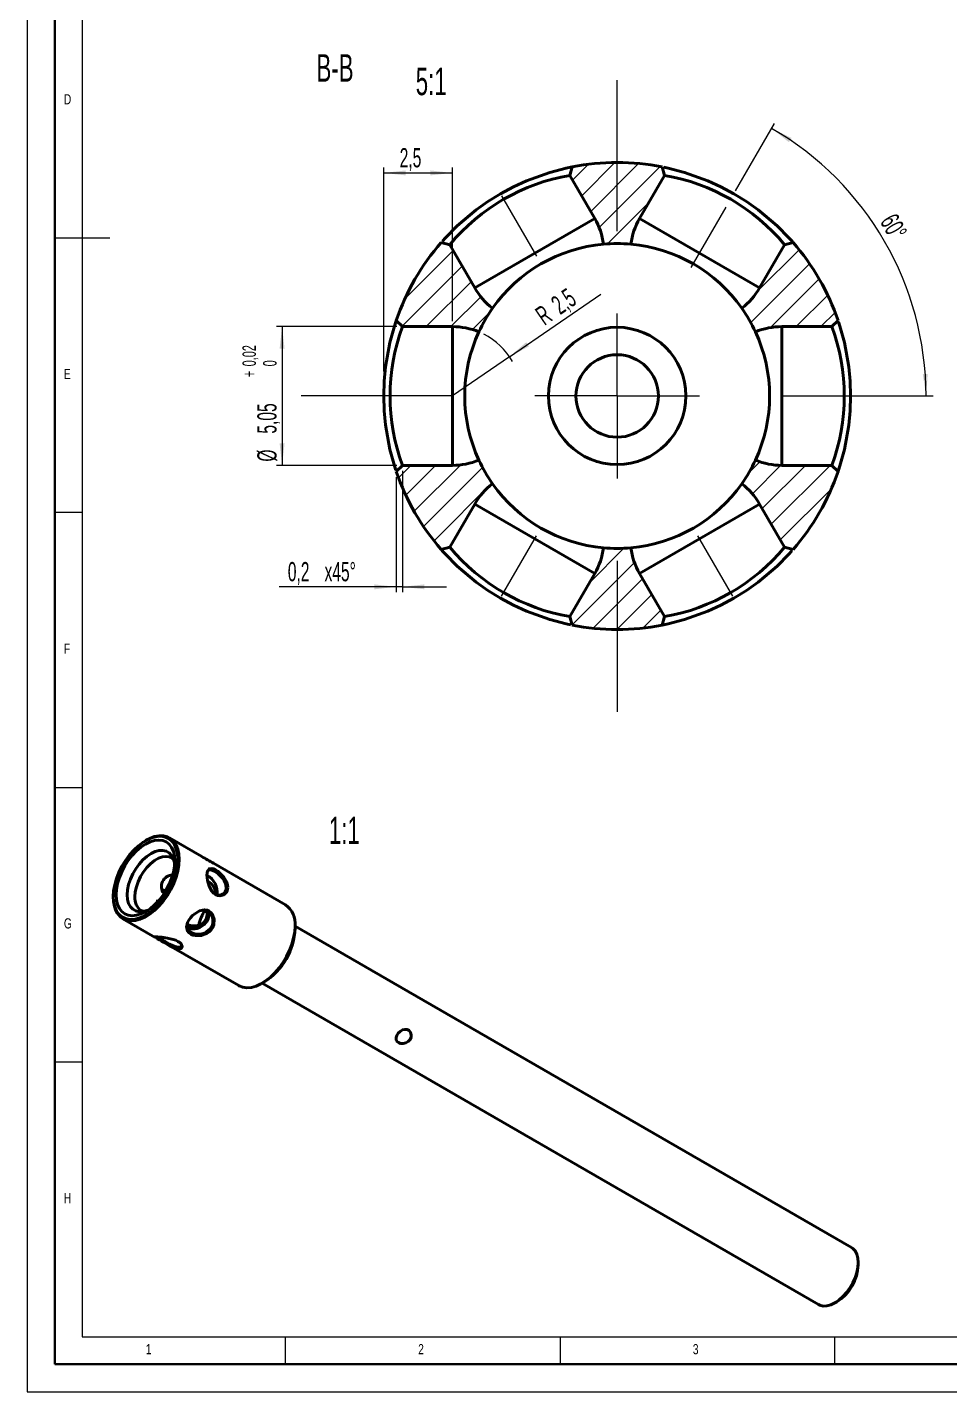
# Model space of a CAD drawing. Header units: millimetres. Extents: x 0 to 594, y 0 to 979.
# Drawn here: x 0 to 167.9, y 0 to 248.3 of the extents above; entities that cross this region are included whole.
import ezdxf

# ---------------------------------------------------------------- set-up
doc = ezdxf.new("R2010")
doc.units = ezdxf.units.MM
doc.linetypes.add('CENTERX2', pattern=[20.319999999999997, 12.7, -2.54, 2.54, -2.54])
doc.styles.add('SLDTEXTSTYLE0', font='TXT', dxfattribs={"width": 0.605})
doc.styles.add('SLDTEXTSTYLE2', font='TXT', dxfattribs={"width": 0.75})
doc.dimstyles.new('SLDDIMSTYLE10', dxfattribs={"dimtxt": 3.5, "dimasz": 4, "dimexe": 0, "dimexo": 0.0625, "dimgap": 0.875, "dimtad": 1, "dimdec": 4, "dimlfac": 0.2, "dimzin": 12, "dimdsep": 46, "dimtxsty": 'SLDTEXTSTYLE0', "dimsah": 1, "dimcen": 0.09, "dimazin": 0, "dimtfac": 1, "dimtofl": 0, "dimtmove": 0, "dimatfit": 3, "dimfxl": 1, "dimfrac": 2, "dimtolj": 1, "dimtzin": 12, "dimarcsym": 0})
doc.dimstyles.new('SLDDIMSTYLE11', dxfattribs={"dimtxt": 3.5, "dimasz": 4, "dimexe": 0, "dimexo": 0.0625, "dimgap": 0.875, "dimtad": 1, "dimlfac": 0.2, "dimrnd": 1e-09, "dimzin": 12, "dimdsep": 46, "dimtxsty": 'SLDTEXTSTYLE0', "dimsah": 1, "dimcen": 0.09, "dimadec": 0, "dimazin": 0, "dimtol": 1, "dimtp": 0.02, "dimtfac": 1, "dimtofl": 0, "dimtmove": 0, "dimatfit": 3, "dimfxl": 1, "dimfrac": 2, "dimtolj": 1, "dimarcsym": 0})
doc.dimstyles.new('SLDDIMSTYLE12', dxfattribs={"dimtxt": 3.5, "dimasz": 4, "dimexe": 0, "dimexo": 0.0625, "dimgap": 0.875, "dimtad": 1, "dimdec": 1, "dimlfac": 0.2, "dimrnd": 1e-09, "dimzin": 12, "dimdsep": 46, "dimtxsty": 'SLDTEXTSTYLE0', "dimsah": 1, "dimcen": 0.09, "dimadec": 0, "dimazin": 0, "dimtfac": 1, "dimtofl": 0, "dimtmove": 0, "dimatfit": 3, "dimfxl": 1, "dimfrac": 2, "dimtolj": 1, "dimtzin": 12, "dimarcsym": 0})
doc.dimstyles.new('SLDDIMSTYLE13', dxfattribs={"dimtxt": 3.5, "dimasz": 4, "dimexe": 0, "dimexo": 0.0625, "dimgap": 0.875, "dimtad": 1, "dimdec": 1, "dimlfac": 0.2, "dimrnd": 1e-09, "dimzin": 12, "dimdsep": 46, "dimtxsty": 'SLDTEXTSTYLE0', "dimsah": 1, "dimcen": 0, "dimadec": 0, "dimazin": 0, "dimtfac": 1, "dimtofl": 0, "dimtmove": 0, "dimatfit": 3, "dimfxl": 1, "dimfrac": 2, "dimtolj": 1, "dimtzin": 12, "dimarcsym": 0})
doc.dimstyles.new('SLDDIMSTYLE9', dxfattribs={"dimtxt": 3.5, "dimasz": 4, "dimexe": 0, "dimexo": 0.0625, "dimgap": 0.875, "dimtad": 1, "dimlfac": 0.2, "dimrnd": 1e-09, "dimzin": 12, "dimdsep": 46, "dimtxsty": 'SLDTEXTSTYLE0', "dimsah": 1, "dimcen": 0.09, "dimadec": 0, "dimazin": 0, "dimtfac": 1, "dimtofl": 0, "dimtmove": 0, "dimatfit": 3, "dimfxl": 1, "dimfrac": 2, "dimtolj": 1, "dimtzin": 12, "dimarcsym": 0})
pattern_1 = [(45, (0, 0), (-2.245064030267288, 2.245064030267288), [])]

# ---------------------------------------------------------------- blocks, each defined once
blk = doc.blocks.new('*D30')
at = {"color": 7, "linetype": 'Continuous', "lineweight": 15}
for p, q in [((64.8902040622, 185.715452663), (64.8902040622, 222.8373896663)), ((64.8902040622, 221.8373896663), (77.3902040622, 221.8373896663)), ((77.3902040622, 194.8627277534), (77.3902040622, 222.8373896663))]:
    blk.add_line(p, q, dxfattribs=at)
for points in [[(64.8902040622, 221.8373896663), (68.8902040622, 221.3873896663), (68.8902040622, 222.2873896663)], [(77.3902040622, 221.8373896663), (73.3902040622, 222.2873896663), (73.3902040622, 221.3873896663)]]:
    blk.add_solid(points, dxfattribs=at)
at = {"color": 7, "linetype": 'Continuous', "lineweight": 15, "insert": (67.7989071872, 226.3491264063), "char_height": 3.5, "attachment_point": 1, "style": 'SLDTEXTSTYLE0'}
blk.add_mtext('2,5', dxfattribs=at)
blk = doc.blocks.new('*D31')
at = {"color": 7, "linetype": 'Continuous', "lineweight": 15}
blk.add_line((128.9309623725, 218.5474152543), (136.0073950356, 230.8041558101), dxfattribs=at)
blk.add_arc((107.3902036303, 181.2377277534), 56.23438157463099, 0, 59.9999992856, dxfattribs=at)
for points in [[(135.5073950248, 229.9381304126), (138.6596247536, 227.4349428972), (139.1370092322, 228.19790034)], [(163.6245852049, 181.2377277534), (163.9323089074, 185.2511808954), (163.0328761401, 185.2192325422)]]:
    blk.add_solid(points, dxfattribs=at)
at = {"color": 7, "linetype": 'Continuous', "lineweight": 15, "insert": (158.1808112622, 214.7580514621), "char_height": 3.5, "attachment_point": 1, "rotation": 299.99999964278646, "style": 'SLDTEXTSTYLE0'}
blk.add_mtext('60°', dxfattribs=at)
blk = doc.blocks.new('*D32')
at = {"color": 7, "linetype": 'Continuous', "lineweight": 15}
for p, q in [((67.3086878072, 193.8627277534), (45.3902040622, 193.8627277534)), ((46.3902040622, 193.8627277534), (46.3902040622, 168.6127277534)), ((67.3086874185, 168.6127277534), (45.3902040622, 168.6127277534))]:
    blk.add_line(p, q, dxfattribs=at)
for points in [[(46.3902040622, 193.8627277534), (45.9402040622, 189.8627277534), (46.8402040622, 189.8627277534)], [(46.3902040622, 168.6127277534), (46.8402040622, 172.6127277534), (45.9402040622, 172.6127277534)]]:
    blk.add_solid(points, dxfattribs=at)
at = {"color": 7, "linetype": 'Continuous', "lineweight": 15, "attachment_point": 1, "rotation": 90, "style": 'SLDTEXTSTYLE0'}
for s, insert, char_height in [('0,02', (39.1711129834, 186.6373527534), 2.45), ('0', (42.9307692334, 186.6373527534), 2.45), ('+', (39.1711129834, 184.6738527534), 2.45), ('5,05', (41.8784673223, 174.3877902534), 3.5), ('%%c', (41.878466973, 169.2893840034), 3.5)]:
    blk.add_mtext(s, dxfattribs=dict(at, insert=insert, char_height=char_height))
blk = doc.blocks.new('*D33')
at = {"color": 7, "linetype": 'Continuous', "lineweight": 15}
for p, q in [((67.1779086772, 166.4819553972), (67.1779086772, 145.498222014)), ((68.3086871723, 167.6127333425), (68.3086871723, 145.498222014)), ((67.1779086772, 146.498222014), (45.846603038, 146.498222014)), ((68.3086871723, 146.498222014), (67.1779086772, 146.498222014)), ((68.3086871723, 146.498222014), (76.3086871723, 146.498222014))]:
    blk.add_line(p, q, dxfattribs=at)
for points in [[(67.1779086772, 146.498222014), (63.1779086772, 146.948222014), (63.1779086772, 146.048222014)], [(68.3086871723, 146.498222014), (72.3086871723, 146.048222014), (72.3086871723, 146.948222014)]]:
    blk.add_solid(points, dxfattribs=at)
at = {"color": 7, "linetype": 'Continuous', "lineweight": 15, "char_height": 3.5, "attachment_point": 1, "style": 'SLDTEXTSTYLE0'}
for s, insert in [('0,2', (47.434103038, 151.009958754)), ('x45°', (54.116696788, 151.009958754))]:
    blk.add_mtext(s, dxfattribs=dict(at, insert=insert))
blk = doc.blocks.new('*D34')
at = {"color": 7, "linetype": 'Continuous', "lineweight": 15}
for q in [(104.3904218482, 199.783384666), (77.3902040622, 181.2377277534)]:
    blk.add_line((87.7967899834, 188.3857061015), q, dxfattribs=at)
blk.add_arc((77.3902040622, 181.2377277534), 12.62500000001143, 29.9552054728, 63.0165713606, dxfattribs=at)
blk.add_solid([(87.7967899834, 188.3857061015), (91.3487055432, 190.2794842977), (90.8391466906, 191.0213399277)], dxfattribs=at)
at = {"color": 7, "linetype": 'Continuous', "lineweight": 15, "char_height": 3.5, "attachment_point": 1, "rotation": 34.484029709711194, "style": 'SLDTEXTSTYLE0'}
for s, insert in [('2,5', (95.0269627342, 198.8085227589)), ('R', (92.1670320039, 196.8441203034))]:
    blk.add_mtext(s, dxfattribs=dict(at, insert=insert))
blk = doc.blocks.new('SW_CENTERMARKSYMBOL_2')
at = {"color": 0, "linetype": 'Continuous', "lineweight": 0}
for p, q in [((0, 30), (0, 57.5)), ((0, 0), (0, 15)), ((-30, 0), (-57.5, 0)), ((0, 0), (-15, 0)), ((0, 0), (0, -15)), ((0, 0), (15, 0)), ((30, 0), (57.5, 0)), ((0, -30), (0, -57.5))]:
    blk.add_line(p, q, dxfattribs=at)

msp = doc.modelspace()

# ---------------------------------------------------------------- hatches: boundary and pattern name
at = {"linetype": 'Continuous', "lineweight": 0}
h = msp.add_hatch(dxfattribs=at)
h.set_pattern_fill('ANSI31', style=0)
h.set_pattern_definition(pattern_1)
edge = h.paths.add_edge_path(flags=0)
edge.add_arc((92.39020406220729, 207.2184898669668), 12.62499999999997, 7.54539559757842, 29.999999999998693, ccw=False)
edge.add_arc((107.3902040622092, 181.2377277534323), 27.75, 84.86371988713319, 95.13628011286971, ccw=False)
edge.add_arc((122.3902040622088, 207.2184898669665), 12.62499999999997, 149.9999999999985, 172.4546044024177, ccw=False)
edge.add_line((111.4566333394303, 213.5309898669666), (115.9973916612823, 221.3958139853052))
edge.add_line((115.9973966246587, 221.3958114039769), (115.5835034455341, 222.9404832794968))
edge.add_arc((107.3902040622092, 181.2377277534323), 42.49999999999999, 78.8847254683225, 101.1152650844096)
edge.add_line((99.19690803387753, 222.9404840516633), (98.78301460624544, 221.3958120654206))
edge.add_line((98.78301665748076, 221.395813648687), (103.3237747849858, 213.5309898669667))
h = msp.add_hatch(dxfattribs=at)
h.set_pattern_fill('ANSI31', style=0)
h.set_pattern_definition(pattern_1)
edge = h.paths.add_edge_path(flags=0)
edge.add_arc((77.39020406220628, 181.2377277534325), 12.62499999999997, 67.54539559757092, 89.99999999999869, ccw=False)
edge.add_arc((107.3902040622092, 181.2377277534323), 27.75, 144.8637198871559, 155.1362801128444, ccw=False)
edge.add_arc((92.39020406220729, 207.2184898669668), 12.62499999999997, 209.9999999999993, 232.45460440242658, ccw=False)
edge.add_line((81.45663333942869, 200.905989866967), (76.91587501757772, 208.7708139853042))
edge.add_line((76.91587973476175, 208.7708169930501), (75.3712080604877, 209.1847109232351))
edge.add_arc((107.3902040622092, 181.2377277534323), 42.49999999999999, 138.884725468323, 161.1152650844083)
edge.add_line((67.17790968594414, 194.9935034012874), (68.30868815272825, 193.8627251853774))
edge.add_line((68.30868780719696, 193.8627277534325), (77.39020406220621, 193.8627277534324))
h = msp.add_hatch(dxfattribs=at)
h.set_pattern_fill('ANSI31', style=0)
h.set_pattern_definition(pattern_1)
edge = h.paths.add_edge_path(flags=0)
edge.add_arc((137.3902040622092, 181.2377277534322), 12.62499999999997, 89.99999999999909, 112.45460440241499, ccw=False)
edge.add_line((137.3902040622091, 193.8627277534322), (146.4717207059141, 193.8627277534322))
edge.add_line((146.4717209521064, 193.862722164358), (147.6024994472557, 194.9935001096929))
edge.add_arc((107.3902040622092, 181.2377277534323), 42.49999999999999, 18.88472546832136, 41.11526508440969)
edge.add_line((139.4092024101429, 209.1847084038092), (137.8645305157267, 208.7708146334766))
edge.add_line((137.8645329124933, 208.770813648688), (133.3237747849872, 200.9059898669664))
edge.add_arc((122.3902040622088, 207.2184898669665), 12.62499999999997, 307.5453955975828, 329.9999999999993, ccw=False)
edge.add_arc((107.3902040622092, 181.2377277534323), 27.75, 24.863719887155696, 35.136280112844815, ccw=False)
h = msp.add_hatch(dxfattribs=at)
h.set_pattern_fill('ANSI31', style=0)
h.set_pattern_definition(pattern_1)
edge = h.paths.add_edge_path(flags=0)
edge.add_arc((92.39020406220685, 155.2569656398979), 12.62499999999997, 127.54539559757151, 149.9999999999989, ccw=False)
edge.add_arc((107.3902040622092, 181.2377277534323), 27.75, 204.8637198871303, 215.1362801128424, ccw=False)
edge.add_arc((77.39020406220628, 181.2377277534325), 12.62499999999997, 269.9999999999996, 292.45460440242516, ccw=False)
edge.add_line((77.39020406220618, 168.6127277534325), (68.3086874185041, 168.6127277534326))
edge.add_line((68.30868717231182, 168.6127333425067), (67.17790867716256, 167.4819553971719))
edge.add_arc((107.3902040622092, 181.2377277534323), 42.49999999999999, 198.8847254683218, 221.1152650844063)
edge.add_line((75.37120571427344, 153.2907471030577), (76.91587760869052, 153.7046408733903))
edge.add_line((76.91587521192393, 153.704641858179), (81.45663333942838, 161.5694656398979))
h = msp.add_hatch(dxfattribs=at)
h.set_pattern_fill('ANSI31', style=0)
h.set_pattern_definition(pattern_1)
edge = h.paths.add_edge_path(flags=0)
edge.add_arc((137.3902040622092, 181.2377277534322), 12.62499999999997, 247.5453955975862, 270.0000000000001, ccw=False)
edge.add_arc((107.3902040622092, 181.2377277534323), 27.75, 324.8637198871534, 335.13628011286687, ccw=False)
edge.add_arc((122.3902040622084, 155.2569656398978), 12.62499999999997, 29.999999999998977, 52.454604402415725, ccw=False)
edge.add_line((133.3237747849869, 161.5694656398977), (137.8645331068391, 153.7046415215585))
edge.add_line((137.8645283896551, 153.7046385138126), (139.409200063929, 153.2907445836276))
edge.add_arc((107.3902040622092, 181.2377277534323), 42.49999999999999, 318.8847254683204, 341.1152650844093)
edge.add_line((147.6024984384742, 167.4819521055773), (146.4717199716901, 168.6127303214874))
edge.add_line((146.4717203172214, 168.6127277534322), (137.390204062209, 168.6127277534322))
h = msp.add_hatch(dxfattribs=at)
h.set_pattern_fill('ANSI31', style=0)
h.set_pattern_definition(pattern_1)
edge = h.paths.add_edge_path(flags=0)
edge.add_arc((122.3902040622084, 155.2569656398978), 12.62499999999997, 187.5453955975805, 209.9999999999998, ccw=False)
edge.add_arc((107.3902040622092, 181.2377277534323), 27.75, 264.8637198871286, 275.13628011286505, ccw=False)
edge.add_arc((92.39020406220685, 155.2569656398979), 12.62499999999997, 329.9999999999998, 352.45460440242016, ccw=False)
edge.add_line((103.3237747849853, 148.9444656398979), (98.78301646313413, 141.0796415215604))
edge.add_line((98.78301149975776, 141.0796441028888), (99.19690467888253, 139.5349722273681))
edge.add_arc((107.3902040622092, 181.2377277534323), 42.49999999999999, 258.8847254683211, 281.1152650844072)
edge.add_line((115.5835000905385, 139.5349714552008), (115.9973935181706, 141.0796434414434))
edge.add_line((115.9973914669353, 141.079641858177), (111.4566333394298, 148.9444656398978))

# ---------------------------------------------------------------- linework, layer by layer
at = {"color": 7, "linetype": 'Continuous', "lineweight": 0}
for p, q in [((0, 420), (0, 0)), ((10, 410), (10, 10)), ((5, 210), (15, 210)), ((64.8902040622, 181.2377312573), (64.8902040622, 184.715452663)), ((10, 160), (5, 160)), ((5, 110), (10, 110)), ((10, 60), (5, 60)), ((10, 10), (401.8, 10)), ((47, 5), (47, 10)), ((97, 10), (97, 5)), ((147, 5), (147, 10)), ((0, 0), (401.8, 0))]:
    msp.add_line(p, q, dxfattribs=at)
at = {"color": 7, "linetype": 'Continuous', "lineweight": 30}
for p, q in [((5, 415), (5, 5)), ((5, 5), (401.8, 5))]:
    msp.add_line(p, q, dxfattribs=at)
at = {"color": 7, "linetype": 'Continuous', "lineweight": 40}
for p, q in [((99.1969080339, 222.9404840517), (98.7830146062, 221.3958120654)), ((103.323774785, 213.530989867), (98.7830166575, 221.3958136487)), ((115.9973916613, 221.3958139853), (111.4566333394, 213.530989867)), ((115.9973966247, 221.395811404), (115.5835034455, 222.9404832795)), ((103.323774785, 213.530989867), (81.4566333394, 200.905989867)), ((133.323774785, 200.905989867), (111.4566333394, 213.530989867)), ((76.9158797348, 208.770816993), (75.3712080605, 209.1847109232)), ((76.9158750176, 208.7708139853), (81.4566333394, 200.905989867)), ((133.323774785, 200.905989867), (137.8645329125, 208.7708136487)), ((139.4092024101, 209.1847084038), (137.8645305157, 208.7708146335)), ((67.1779096859, 194.9935034013), (68.3086881527, 193.8627251854)), ((77.3902040622, 193.8627277534), (68.3086878072, 193.8627277534)), ((77.3902040622, 193.8627277534), (77.3902040622, 168.6127277534)), ((137.3902040622, 168.6127277534), (137.3902040622, 193.8627277534)), ((146.4717207059, 193.8627277534), (137.3902040622, 193.8627277534)), ((146.4717209521, 193.8627221644), (147.6024994473, 194.9935001097)), ((68.3086871723, 168.6127333425), (67.1779086772, 167.4819553972)), ((68.3086874185, 168.6127277534), (77.3902040622, 168.6127277534)), ((137.3902040622, 168.6127277534), (146.4717203172, 168.6127277534)), ((147.6024984385, 167.4819521056), (146.4717199717, 168.6127303215)), ((81.4566333394, 161.5694656399), (76.9158752119, 153.7046418582)), ((81.4566333394, 161.5694656399), (103.323774785, 148.9444656399)), ((111.4566333394, 148.9444656399), (133.323774785, 161.5694656399)), ((137.8645331068, 153.7046415216), (133.323774785, 161.5694656399)), ((75.3712057143, 153.2907471031), (76.9158776087, 153.7046408734)), ((137.8645283897, 153.7046385138), (139.4092000639, 153.2907445836)), ((98.7830164631, 141.0796415216), (103.323774785, 148.9444656399)), ((111.4566333394, 148.9444656399), (115.9973914669, 141.0796418582)), ((98.7830114998, 141.0796441029), (99.1969046789, 139.5349722274)), ((115.5835000905, 139.5349714552), (115.9973935182, 141.0796434414)), ((21.6642227482, 100.382203739), (21.5228243769, 100.3005496588)), ((31.7685573541, 97.424315301), (25.9148542222, 100.8035861893)), ((46.9866363016, 88.6391053231), (33.9212980283, 96.1815645625)), ((15.6547919684, 90.1357180061), (15.6547919684, 89.9724363838)), ((23.8851481503, 89.4375569632), (24.1025782553, 89.4785934735)), ((17.4155449948, 86.0807555288), (23.2692481267, 82.7014846405)), ((48.747389328, 84.3392204122), (48.747389328, 84.7474244681)), ((69.3673931757, 72.8322962397), (48.747389328, 84.7359710842)), ((25.4219888009, 81.458733902), (38.4873270742, 73.9162746626)), ((42.7379585481, 74.3376571129), (43.0914544764, 74.5417923132)), ((42.7478769321, 74.3433847356), (144.035475715, 15.8712985717)), ((150.0349881108, 26.2638849202), (69.3673931757, 72.8322962397)), ((151.2778726, 23.1086120255), (151.2778726, 23.5168160814)), ((147.0359214613, 16.1687450072), (147.3894173895, 16.3728802074))]:
    msp.add_line(p, q, dxfattribs=at)
at = {"color": 7, "linetype": 'CENTERX2', "lineweight": 0}
for p, q in [((86.3494467201, 217.6813905092), (93.8902038461, 204.6204135309)), ((120.8902040298, 204.6204136743), (128.4309623617, 217.6813898567)), ((86.3494449798, 144.7940660024), (93.8902042783, 157.8550417265)), ((128.4309614043, 144.7940649977), (120.8902042783, 157.855041976))]:
    msp.add_line(p, q, dxfattribs=at)
at = {"color": 7, "linetype": 'Continuous', "lineweight": 40, "flags": 128}
for points in [[(75.5625610218, 209.4022889231), (76.12099851, 210.0211741095), (78.2822687561, 212.2050993276), (81.7328183776, 215.1191173328), (83.8648231951, 216.6327338285), (86.1402040622, 218.0438074143), (88.5021623672, 219.3099207679), (90.8815862209, 220.4004081644), (95.1346666668, 221.9323441437), (98.10129584, 222.7102027705), (98.9224846178, 222.8856295903), (99.1969102243, 222.9404846897), (99.1969094962, 222.9404845467), (99.1969094962, 222.9404845467)], [(115.8676080013, 222.8835557538), (116.6827970389, 222.7093772958), (119.6547668809, 221.9296249673), (123.9036553112, 220.3983703407), (126.2804880568, 219.3088082556), (128.6402040622, 218.0438074143), (130.917669543, 216.6313481962), (133.0517712578, 215.1159503908), (136.5050069557, 212.19864267), (138.6619668737, 210.0183957558), (139.224485345, 209.3949388228), (139.4092040579, 209.1847068259), (139.40920357, 209.1847073849), (139.40920357, 209.1847073849)], [(67.0851570827, 167.7564609227), (66.8284055333, 168.5495245671), (66.0177059375, 171.5132021137), (65.2193671286, 175.9584747455), (64.974612455, 178.560492498), (64.8902040622, 181.2377277534), (64.97462353, 183.9151384638), (65.2200190254, 186.522185527), (66.0198637733, 190.9714292271), (66.8295330285, 193.9295347681), (67.088203335, 194.7284185209), (67.1779102286, 194.9935056173), (67.1779099884, 194.9935049152), (67.1779099884, 194.9935049152)], [(147.6952510418, 194.7189945842), (147.9520025911, 193.9259309398), (148.762702187, 190.9622533931), (149.5610409958, 186.5169807613), (149.8058689239, 183.9138021806), (149.8902040622, 181.2377277534), (149.805711238, 178.5591551818), (149.560389099, 175.9532699799), (148.7605443511, 171.5040262798), (147.9508750959, 168.5459207388), (147.6922047894, 167.747036986), (147.6024978958, 167.4819498896), (147.602498136, 167.4819505917), (147.602498136, 167.4819505917)], [(98.9128001231, 139.591899753), (98.0976110855, 139.766078211), (95.1256412436, 140.5458305395), (90.8767528133, 142.0770851662), (88.4999200677, 143.1666472512), (86.1402040622, 144.4316480926), (83.8627385814, 145.8441073106), (81.7286368667, 147.359505116), (78.2754011687, 150.2768128368), (76.1184412508, 152.457059751), (75.5559227794, 153.080516684), (75.3712040665, 153.290748681), (75.3712045544, 153.290748122), (75.3712045544, 153.290748122)], [(139.2178471026, 153.0731665838), (138.6594096144, 152.4542813973), (136.4981393683, 150.2703561792), (133.0475897468, 147.3563381741), (130.9155849293, 145.8427216783), (128.6402040622, 144.4316480926), (126.2782457572, 143.165534739), (123.8988219035, 142.0750473425), (119.6457414577, 140.5431113632), (116.6791122845, 139.7652527364), (115.8579235066, 139.5898259166), (115.5834979001, 139.5349708172), (115.5834986282, 139.5349709602), (115.5834986282, 139.5349709602)], [(27.3927645361, 96.9119053343), (27.3272128084, 97.8841655995), (27.1320219426, 98.7590227632), (26.8115521802, 99.5169339621), (26.3729622859, 100.1409687122), (25.8260496334, 100.6171871086), (25.1830313475, 100.9349512191), (24.4582713942, 101.0871627187), (23.6679597132, 101.0704214539), (22.8297505615, 100.8851013969), (21.9623681465, 100.5353422916), (21.085188358, 100.0289571784), (20.217805943, 99.377257864), (19.3795967913, 98.5948022341), (18.5892851103, 97.6990690546), (17.864525157, 96.7100675246), (17.2215068712, 95.6498903039), (16.6745942186, 94.5422199997), (16.2360043244, 93.4118001364), (15.9155345619, 92.2838824256), (15.7203436961, 91.1836626852), (15.6547919684, 90.1357180061), (15.7203436961, 89.1634577409), (15.9155345619, 88.2886005772), (16.2360043244, 87.5306893783), (16.6745942186, 86.9066546282), (17.2215068712, 86.4304362318), (17.864525157, 86.1126721213), (18.5892851103, 85.9604606217), (19.3795967913, 85.9772018865), (20.217805943, 86.1625219435), (21.085188358, 86.5122810488), (21.9623681465, 87.018666162), (22.8297505615, 87.6703654764), (23.6679597132, 88.4528211063), (24.4582713942, 89.3485542858), (25.1830313475, 90.3375558158), (25.8260496334, 91.3977330366), (26.3729622859, 92.5054033407), (26.8115521802, 93.6358232041), (27.1320219426, 94.7637409148), (27.3272128084, 95.8639606552), (27.3927645361, 96.9119053343)], [(26.8624344502, 96.6057522923), (26.7967067334, 95.6034082947), (26.6011420176, 94.5498577263), (26.2805557551, 93.4710424988), (25.8428418435, 92.3935266234), (25.2987782523, 91.3438421171), (24.6617616325, 90.347835696), (23.9474774475, 89.430032344), (23.1735137446, 88.6130314254), (22.3589280786, 87.9169502143), (21.5237782523, 87.3589285405), (20.6886284259, 86.9527067493), (19.87404276, 86.7082873696), (19.100079057, 86.6316888175), (18.3857948721, 86.7247972038), (17.7487782523, 86.9853198908), (17.204714661, 87.4068419455), (16.7670007495, 87.9789840958), (16.4464144869, 88.6876583033), (16.2508497711, 89.5154146569), (16.1851220543, 90.4418710481), (16.2508497711, 91.4442150458), (16.4464144869, 92.4977656141), (16.7670007495, 93.5765808416), (17.204714661, 94.654096717), (17.7487782523, 95.7037812233), (18.3857948721, 96.6997876444), (19.100079057, 97.6175909965), (19.87404276, 98.434591915), (20.6886284259, 99.1306731261), (21.5237782523, 99.6886947999), (22.3589280786, 100.0949165911), (23.1735137446, 100.3393359708), (23.9474774475, 100.4159345229), (24.6617616325, 100.3228261366), (25.2987782523, 100.0623034496), (25.8428418435, 99.6407813949), (26.2805557551, 99.0686392446), (26.6011420176, 98.3599650371), (26.7967067334, 97.5322086835), (26.8624344502, 96.6057522923)], [(21.6642227482, 100.382203739), (22.3225651549, 100.7206199997), (23.1854323425, 101.0346968854), (24.0158984086, 101.1869522607), (24.796263411, 101.1741410665), (25.5098952244, 100.9965363511), (26.1415840258, 100.6579234509), (26.677866465, 100.1655193117), (27.1073126128, 99.529818673), (27.4207695703, 98.7643703903), (27.6115565467, 97.8854886647), (27.6756072486, 96.9119053343)], [(27.6756072486, 96.9119053343), (27.6115565467, 95.8643706375), (27.4207695703, 94.7652109578), (27.1073126128, 93.6378529754), (26.677866465, 92.5063243684), (26.1415840258, 91.3947417045), (25.5098952244, 90.3267964385), (24.796263411, 89.3252499695), (24.0158984086, 88.4114485216), (23.1854323425, 87.6048681863), (22.3225651549, 86.922699823), (21.4456873621, 86.379482666), (20.5734880917, 85.986794446), (19.7245567568, 85.7530046306), (18.9169868551, 85.6830960438), (18.167990337, 85.7785586658), (17.4935307628, 86.0373578765), (16.9079830674, 86.45397782), (16.4238271833, 87.0195389656), (16.0513820526, 87.7219873594), (15.7985856967, 88.5463515334), (15.6708260311, 89.4750615964), (15.6547919684, 89.9724363838)], [(21.9962431331, 87.669037114), (21.77037851, 87.5775904863), (21.0398704376, 87.3819093806), (20.3544501533, 87.355306273), (19.7349438055, 87.4985894855), (19.2001747812, 87.8074054301), (18.7663917666, 88.2723708907), (18.4467750389, 88.879358127), (18.2510359909, 89.609924139), (18.1851220543, 90.4418710481), (18.2510359909, 91.3499205684), (18.4467750389, 92.3064820749), (18.7663917666, 93.28249093), (19.2001747812, 94.2482915988), (19.7349438055, 95.1745387165), (20.3544501533, 96.0330887332), (21.0398704376, 96.7978550411), (21.77037851, 97.4456006029), (22.5237782523, 97.9566439975), (23.2771779946, 98.3154574299), (24.0076860669, 98.5111385356), (24.6931063513, 98.5377416432), (25.312612699, 98.3944584308), (25.8473817233, 98.0856424861), (26.281164738, 97.6206770256), (26.6007814656, 97.0136897893), (26.7965205137, 96.2831237773), (26.836469877, 95.9834877469)], [(36.495910578, 91.8200526054), (36.4471074694, 91.3969971504), (36.3021712486, 91.0150481291), (35.7814433294, 90.4584601975), (35.0564147917, 90.2617233737), (34.6619876166, 90.3167209902), (34.2822732083, 90.4779870785), (33.9281018618, 90.7406966773), (33.6057069335, 91.1003684081), (33.1084302269, 92.0037209495), (32.8143585779, 93.0299190766), (32.7392745925, 93.537812075), (32.7145968425, 94.0032691857), (32.7392240408, 94.4124606739), (32.8144713534, 94.7542573174), (33.1091289996, 95.1798384747), (33.6063000802, 95.2438158939), (33.9279294299, 95.1465162737), (34.282492325, 94.9707221354), (34.6619128295, 94.7230905631), (35.0575481336, 94.4060160356), (35.7830102612, 93.6355952749), (36.3027962784, 92.7399339455), (36.4474227213, 92.2712984681), (36.495910578, 91.8200526054)], [(36.2216843562, 91.7832206568), (36.076662368, 92.5229671801), (35.8669713508, 92.972958982), (35.5440664193, 93.4530246513), (35.1442362947, 93.9037678257), (34.7573485149, 94.255151356), (34.1225333026, 94.6937638378), (33.566597714, 94.9428305548), (33.2792641982, 94.98074216), (33.0189779628, 94.9113079098), (32.8312729822, 94.7256807433), (32.7346181314, 94.499816686)], [(25.1876729699, 91.2522670954), (24.9495066667, 91.2448696071), (24.5061699457, 91.3817548628)], [(33.4907067579, 84.074452134), (33.1198213923, 83.6961286691), (32.6730776126, 83.3874266835), (31.6639884176, 83.0253339513), (30.6339196829, 83.0085532872), (30.1599403828, 83.1194420455), (29.7541028035, 83.2999601493), (29.4261962714, 83.5433145835), (29.1837591256, 83.846827659), (28.9921104572, 84.5700176674), (29.1861303196, 85.4020404055), (29.4122118493, 85.8369010956), (29.7096259871, 86.2576478918), (30.068119979, 86.6529260508), (30.4796280446, 87.010879413), (31.3753754509, 87.5333952102), (32.2921446834, 87.7125071904), (32.7300804125, 87.6536485509), (33.1237855168, 87.4914143504), (33.464459092, 87.2303582146), (33.7433770319, 86.8747023294), (34.0485391538, 85.98898746), (33.9674416066, 84.9965098117), (33.7759331391, 84.5117621628), (33.4907067579, 84.074452134)], [(29.1195876524, 85.0545507972), (29.2000412926, 85.0044556076), (29.9491625353, 84.8004745496), (30.781890373, 84.8021328869), (31.5768116392, 85.0470770919), (32.199721408, 85.5050468681), (32.5933125662, 86.094613009), (32.7618305164, 86.7563113426), (32.7061811523, 87.4473642099), (32.6822278334, 87.5019707657)], [(33.3009875214, 84.2554281559), (33.7008651276, 84.9981003181), (33.8040152497, 85.4846961348), (33.7939550271, 86.027200693), (33.6543783286, 86.5477244912), (33.4315879175, 86.9508906171), (32.9052931071, 87.4329230007), (32.2410289237, 87.6385397534), (31.8527947262, 87.6266700593)], [(29.1377309129, 85.1944873935), (29.0821599846, 84.7658760886), (29.1519647205, 84.3443650712), (29.3251122828, 84.0118045003), (29.8126055894, 83.5860259835), (30.5153549188, 83.3245099522), (31.0158524796, 83.2674613744), (31.6053818694, 83.3072021045), (32.1744597618, 83.4586560276), (32.6493274647, 83.6903477427), (33.3009875214, 84.2554281559)], [(38.4873270742, 73.9162746626), (38.5653128421, 73.8728770103), (39.2397724163, 73.6140777996), (39.9887689345, 73.5186151777), (40.7963388362, 73.5885237645), (41.645270171, 73.8223135799), (42.5174694415, 74.2150017999), (43.3943472343, 74.7582189568), (44.2572144218, 75.4403873201), (45.087680488, 76.2469676554), (45.8680454904, 77.1607691033), (46.5816773038, 78.1623155723), (47.2133661052, 79.2302608384), (47.7496485443, 80.3418435022), (48.1790946922, 81.4733721092), (48.4925516497, 82.6007300916), (48.683338626, 83.6998897714), (48.747389328, 84.7474244681)], [(23.2719804336, 82.706184664), (23.1411041919, 82.7801451746), (23.2222306804, 82.8209056926), (23.4137364034, 82.8111786348), (23.699218353, 82.7876027878), (24.0696662423, 82.7525716416), (24.5158400528, 82.7052769027), (25.5245921792, 82.5668730679), (26.5558449289, 82.3289069455), (27.0304090665, 82.1605301246), (27.4369083585, 81.9620193326), (27.7649157778, 81.7368719904), (28.0070724725, 81.4911170483), (28.197584358, 81.0232087402), (28.0035846538, 80.6915033687), (27.7774522886, 80.6118880796), (27.4802991178, 80.6047176588), (27.4802991178, 80.6047176588)], [(27.4802991178, 80.6047176588), (27.121362842, 80.670725021), (26.709312852, 80.8076136576), (25.813338786, 81.237418712), (24.8977745755, 81.7698228827), (24.4603767809, 82.0322939322), (24.0672256722, 82.2634266663), (23.7265648102, 82.4558931859), (23.4473727368, 82.607067329), (23.4283736708, 82.6178040419)], [(23.6667307133, 82.7902857022), (23.7582320414, 82.7418368307), (24.2856446803, 82.4571448283), (24.9486429772, 82.0548248521), (25.3993906029, 81.783890454), (25.9192537783, 81.4835924151), (26.4204093103, 81.2234096437), (26.84675863, 81.0417457366), (27.4595938518, 80.883263369)], [(27.4595938518, 80.883263369), (27.8982052651, 80.9475478689), (28.0497853088, 81.0772459326), (28.1005384451, 81.2615591655)], [(67.5604597947, 63.5377598062), (67.9623903247, 63.3904941593), (68.42983066, 63.3659724719), (68.916897809, 63.4772219285), (69.3613667773, 63.7289307294), (69.6936999604, 64.0917725111), (69.8813180206, 64.5186934891), (69.9166575914, 64.9693854907), (69.7958124319, 65.3951368676), (69.5335150775, 65.7282942553), (69.1746793109, 65.9171738778), (68.7619691987, 65.9519963995), (68.3212593899, 65.8378631162), (67.889141208, 65.5872082421), (67.5212047993, 65.2399115109), (67.2606832395, 64.8498503849), (67.1271480988, 64.4524315382), (67.1385975572, 64.0716188301), (67.310257573, 63.7418053415), (67.5604597947, 63.5377598062)], [(144.035475715, 15.8712985717), (144.3081150469, 15.7402213806), (144.9139115693, 15.6001090603), (145.584163337, 15.6261234347), (146.2985050891, 15.8174740702), (147.0352319129, 16.1683468746), (147.7719587367, 16.6680807553), (148.4863004888, 17.3014915512), (149.1565522564, 18.0493333958), (149.7623487789, 18.888883493), (150.2852832354, 19.794632538), (150.7094665271, 20.7390598044), (151.0220100592, 21.6934693476), (151.2134173548, 22.6288619165), (151.2778726, 23.5168160814), (151.2134173548, 24.3303518042), (151.0220100592, 25.0447502137), (150.7094665271, 25.6383046757), (150.2852832354, 26.0929803382), (150.0349881108, 26.2638849202)]]:
    msp.add_lwpolyline(points, dxfattribs=at)
at = {"color": 8, "linetype": 'Continuous', "lineweight": 40, "flags": 128}
for points in [[(26.2947110547, 97.1780190558), (25.888783313, 97.350980279), (25.27305286, 97.435773334), (24.5977529583, 97.3480315451), (23.8858801361, 97.0907428537), (23.1616763685, 96.6726689177), (22.4498035463, 96.1080467434), (21.7745036445, 95.4161038618), (21.1587731916, 94.6204035579), (20.6235801495, 93.7480424511), (20.1871498753, 92.8287277527), (19.8643444787, 91.8937656222), (19.6661567102, 90.9749950735), (19.5993356167, 90.1037037357)], [(23.4594282788, 89.2934408389), (23.7542963743, 89.2804334042), (23.8079919347, 89.2703701227)]]:
    msp.add_lwpolyline(points, dxfattribs=at)
at = {"color": 7, "linetype": 'Continuous', "lineweight": 40}
for radius in [12.49999999999942, 7.499999999999773]:
    msp.add_circle((107.3902040622, 181.2377277534), radius, dxfattribs=at)
for centre, radius, start, end in [((107.3902040622, 181.2377277534), 42.49999999999999, 78.8847254683, 101.1152650844), ((104.965234275, 185.4378975778), 36.48549770567175, 99.7554441403, 140.2445540958), ((109.8151729366, 185.4378981046), 36.48549770582455, 39.7554441403, 80.2445540957), ((92.3902040622, 207.218489867), 12.62499999999996, 7.5453955976, 30), ((122.3902040622, 207.218489867), 12.62499999999999, 150, 172.4546044024), ((107.3902040622, 181.2377277534), 42.49999999999998, 138.8847254683, 161.1152650844), ((107.3902040622, 181.2377277534), 27.74999999999837, 95.1362801129, 144.8637198872), ((107.3902040622, 181.2377277534), 27.75000000000001, 84.8637198871, 95.1362801129), ((107.3902040622, 181.2377277534), 27.74999999999985, 35.1362801129, 84.8637198871), ((107.3902040622, 181.2377277534), 42.50000000000001, 18.8847254683, 41.1152650844), ((92.3902040622, 207.218489867), 12.62500000001144, 210, 232.4546044024), ((122.3902040622, 207.218489867), 12.62500000001143, 307.5453955976, 330), ((107.3902040622, 181.2377277534), 27.75, 144.8637198872, 155.1362801128), ((107.3902040622, 181.2377277534), 27.75000000000002, 24.8637198872, 35.1362801128), ((102.5402654005, 181.2377272265), 36.48549770566626, 159.7554441403, 200.2445540958), ((77.3902040622, 181.2377277534), 12.62500000001145, 67.5453955976, 90), ((137.3902040622, 181.2377277534), 12.62500000001143, 90, 112.4546044024), ((112.2401427239, 181.2377282804), 36.48549770569475, 339.7554441403, 20.2445540957), ((107.3902040622, 181.2377277534), 27.74999999999719, 155.1362801129, 204.8637198871), ((107.3902040622, 181.2377277534), 27.75000000000223, 335.1362801129, 24.8637198872), ((77.3902040622, 181.2377277534), 12.62499999999997, 270, 292.4546044024), ((107.3902040622, 181.2377277534), 27.75000000000001, 204.8637198871, 215.1362801128), ((107.3902040622, 181.2377277534), 27.75000000000002, 324.8637198872, 335.1362801129), ((137.3902040622, 181.2377277534), 12.62499999999997, 247.5453955976, 270), ((107.3902040622, 181.2377277534), 42.49999999999999, 198.8847254683, 221.1152650844), ((107.3902040622, 181.2377277534), 42.50000000000001, 318.8847254683, 341.1152650844), ((92.3902040622, 155.2569656399), 12.62500000001141, 127.5453955976, 150), ((107.3902040622, 181.2377277534), 27.74999999999833, 215.1362801129, 264.8637198871), ((107.3902040622, 181.2377277534), 27.75000000000015, 275.1362801129, 324.8637198872), ((122.3902040622, 155.2569656399), 12.62500000001145, 30, 52.4546044024), ((104.9652351878, 177.0375574023), 36.48549770592952, 219.7554441404, 260.2445540956), ((92.3902040622, 155.2569656399), 12.62499999999998, 330, 352.4546044024), ((107.3902040622, 181.2377277534), 27.75000000000002, 264.8637198871, 275.1362801129), ((122.3902040622, 155.2569656399), 12.62499999999997, 187.5453955976, 210), ((109.8151738494, 177.0375579292), 36.48549770579316, 279.7554441403, 320.2445540957), ((107.3902040622, 181.2377277534), 42.49999999999999, 258.8847254683, 281.1152650844), ((25.3066686006, 96.0261625833), 1.51369320872561, 1.2008812969, 49.1290601589), ((112.5278703047, 234.8364393652), 159.3922567019125, 239.556571265, 240.4501010674), ((26.5681900401, 91.94124832), 2.136204846257356, 93.6476890797, 216.673897089), ((31.623489334, 90.5993138619), 2.631055461251353, 357.8356041309, 62.392239512), ((34.8511723723, 91.7321851068), 1.371461893516756, 237.90867446, 2.1326126026), ((21.0829997434, 88.1375241067), 0.6603169133672838, 239.7594677727, 278.8874914723), ((39.9719473907, 82.8406336158), 9.010914174040726, 147.9429942346, 166.5374469409), ((44.5498354759, 85.1924403789), 4.221077765401755, 353.9482268812, 54.7395927254), ((36.572762101, 84.836218215), 12.1847673318826, 302.3430312079, 357.6623453248), ((142.8972072892, 23.4564225135), 8.387879540570022, 302.3818756388, 357.6235008939)]:
    msp.add_arc(centre, radius, start, end, dxfattribs=at)
at = {"color": 8, "linetype": 'Continuous', "lineweight": 40}
for centre, radius, start, end in [((30.9441141896, 90.8215154691), 3.65466440042857, 353.7118536763, 61.0615123067), ((22.2734957961, 89.7822229805), 2.693414661985474, 173.1449440052, 235.3150187779), ((30.8407638263, 86.8808331883), 2.229946991643081, 318.1412565958, 13.3370461456), ((30.3072375426, 86.9507840797), 2.691207372937936, 242.8646297809, 324.6255713238)]:
    msp.add_arc(centre, radius, start, end, dxfattribs=at)

# ---------------------------------------------------------------- block references
at = {"color": 7, "linetype": 'Continuous', "lineweight": 0}
msp.add_blockref('SW_CENTERMARKSYMBOL_2', (107.3902040622, 181.2377277534), dxfattribs=at)

# ---------------------------------------------------------------- texts
at = {"color": 7, "linetype": 'Continuous', "lineweight": 0, "attachment_point": 1}
for s, insert, char_height, style in [('B-B ', (52.6559472411, 243.4499996522), 5, 'SLDTEXTSTYLE0'), ('5:1', (70.723508596, 240.9899996522), 5, 'SLDTEXTSTYLE0'), ('D', (6.6666666667, 236.1680164036), 1.8520833333, 'SLDTEXTSTYLE2'), ('E', (6.6666666667, 186.1680164036), 1.8520833333, 'SLDTEXTSTYLE2'), ('F', (6.6666666667, 136.1680164036), 1.8520833333, 'SLDTEXTSTYLE2'), ('1:1', (54.9118856127, 104.6647591616), 5, 'SLDTEXTSTYLE0'), ('G', (6.6666666667, 86.1680164036), 1.8520833333, 'SLDTEXTSTYLE2'), ('H', (6.6666666667, 36.1680164036), 1.8520833333, 'SLDTEXTSTYLE2'), ('1', (21.5833413333, 8.6680164036), 1.8520833333, 'SLDTEXTSTYLE2'), ('2', (71.1666746667, 8.6680164036), 1.8520833333, 'SLDTEXTSTYLE2'), ('3', (121.1666746667, 8.6680164036), 1.8520833333, 'SLDTEXTSTYLE2')]:
    msp.add_mtext(s, dxfattribs=dict(at, insert=insert, char_height=char_height, style=style))

# ---------------------------------------------------------------- dimensions: what is measured, and where the dimension line sits
at = {"color": 7, "linetype": 'Continuous', "lineweight": 15}
dim = msp.add_angular_dim_2l(base=(156.0906068153, 209.3549182371), line1=((120.8902040298, 204.6204136743), (128.4309623617, 217.6813898567)), line2=((164.8902040622, 181.2377277534), (49.8902040622, 181.2377277534)), dimstyle='SLDDIMSTYLE10', dxfattribs=at)
dim.commit()
dim.dimension.update_dxf_attribs({"geometry": '*D31', "text_midpoint": (156.0906068153, 209.3549182371), "dimtype": 162})
dim = msp.add_linear_dim(base=(77.3902040622, 221.8373896663), p1=(64.8902040622, 184.715452663), p2=(77.3902040622, 193.8627277534), dimstyle='SLDDIMSTYLE9', dxfattribs=at)
dim.commit()
dim.dimension.update_dxf_attribs({"geometry": '*D30', "text_midpoint": (71.1402040622, 221.8373896663), "dimtype": 160})
dim = msp.add_radius_dim(center=(77.3902040622, 181.2377277534), mpoint=(87.7967899834, 188.3857061015), dimstyle='SLDDIMSTYLE13', dxfattribs=at)
dim.commit()
dim.dimension.update_dxf_attribs({"geometry": '*D34', "text_midpoint": (99.0099777986, 196.0877187411), "dimtype": 164})
dim = msp.add_linear_dim(base=(46.3902040622, 168.6127277534), p1=(68.3086878072, 193.8627277534), p2=(68.3086874185, 168.6127277534), angle=90, text='%%c<>', dimstyle='SLDDIMSTYLE11', dxfattribs=at)
dim.commit()
dim.dimension.update_dxf_attribs({"geometry": '*D32', "text_midpoint": (46.3902040622, 181.2377277534), "dimtype": 160})
dim = msp.add_linear_dim(base=(67.1779086772, 146.498222014), p1=(68.3086871723, 168.6127333425), p2=(67.1779086772, 167.4819553972), text='<>x45°', dimstyle='SLDDIMSTYLE12', dxfattribs=at)
dim.commit()
dim.dimension.update_dxf_attribs({"geometry": '*D33', "text_midpoint": (55.6144233505, 146.498222014), "dimtype": 160})

doc.saveas('drawing.dxf')
